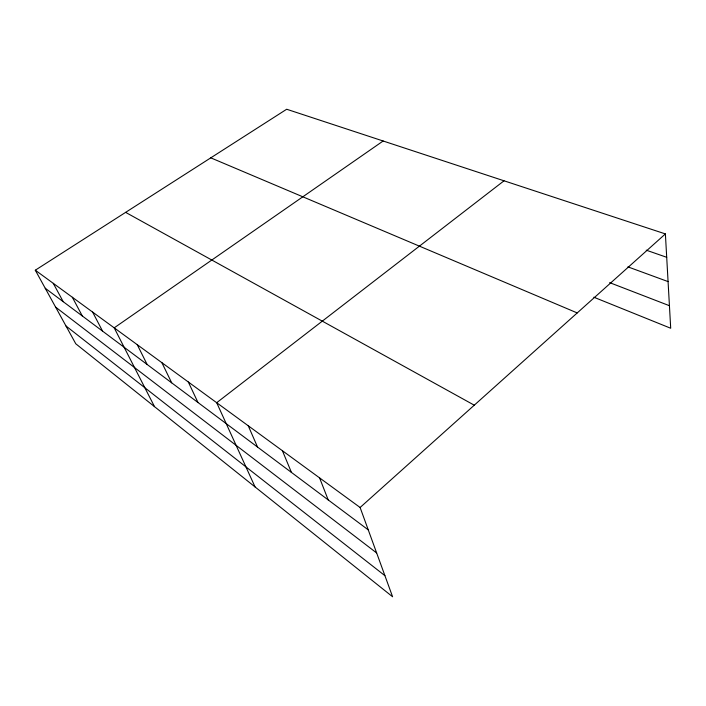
<?xml version="1.0" encoding="UTF-8"?>
<svg xmlns="http://www.w3.org/2000/svg" width="706" height="706" viewBox="0 0 706 706"><rect width="100%" height="100%" fill="white"/><g stroke="black" fill="none" stroke-linecap="round" stroke-linejoin="round"><path stroke-width="1.06" d="M360.113 507.49L665.387 233.915L286.68 109.245L35.3 270.204L75.78 343.787L392.589 596.755L360.113 507.49L35.3 270.204M504.031 180.798L216.689 402.711L255.06 486.937M383.146 140.997L114.204 327.849L154.526 406.665M646.246 250.18L666.702 257.293M627.916 266.868L668.07 281.597M609.64 282.629L669.429 305.707M593.843 297.217L670.7 328.246L665.387 233.915M210.776 157.844L577.217 312.935M125.624 212.365L474.273 405.191M45.219 288.233L368.25 529.871M55.615 307.119L376.651 552.957M66.002 326.004L384.92 575.672M53.277 283.335L63.222 301.7M72.347 297.27L82.311 315.979M92.618 312.078L102.573 331.14M137.246 344.678L147.13 364.464M161.886 362.681L171.69 382.837M188.299 381.981L197.989 402.508M248.238 425.762L257.54 447.057M282.418 450.737L291.428 472.402M319.58 477.883L328.202 499.91"/></g></svg>
